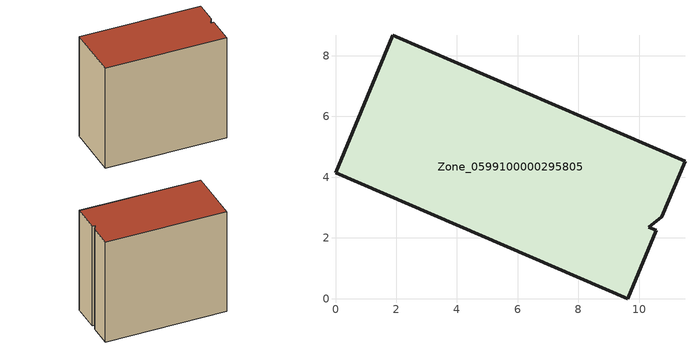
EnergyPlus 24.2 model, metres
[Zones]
Zone_0599100000295805
 floor ground (C_G): 0,4.15 1.89,8.67 11.51,4.53 10.74,2.69 10.31,2.36 10.56,2.25 9.62,0 z0
 wall outside (C_F): 10.56,2.25 10.31,2.36 10.74,2.69 11.51,4.53 1.89,8.67 0,4.15 9.62,0 10.56,2.25 z0:9.51
 roof outside (C_R): 10.74,2.69 11.51,4.53 1.89,8.67 0,4.15 9.62,0 10.56,2.25 10.31,2.36 z9.51
[BUILDING]
Pand.0599100000295805: North Axis=0; Terrain=City; Loads Convergence Tolerance Value=0.04; Temperature Convergence Tolerance Value=0.4; Solar Distribution=FullExterior; Maximum Number of Warmup Days=25; Minimum Number of Warmup Days=1
[Site:Location]
Rotterdam.The.Hague.AP_ZH_NLD Design_Conditions: Latitude=51.96; Longitude=4.45; Time Zone=1; Elevation=-4.5
[SITE:GROUNDTEMPERATURE:BUILDINGSURFACE]
18, 18, 18, 18, 18, 18, 18, 18, 18, 18, 18, 18
[MATERIAL] Thermal Absorptance=0.9; Solar Absorptance=0.7; Visible Absorptance=0.7
Name | Roughness | Thickness | Conductivity | Density | Specific Heat
G.TI.1946 | MediumSmooth | 0.15 | 1 | 540 | 1210
F.TI.1946 | Rough | 0.3 | 0.857143 | 1920 | 840
R.TI.1946 | MediumRough | 0.2 | 0.1 | 1500 | 1000
[CONSTRUCTION]
C_G: G.TI.1946
C_F: F.TI.1946
C_R: R.TI.1946
[ZONE]
Zone_0599100000295805: Type=1; Multiplier=1; Ceiling Height=Autocalculate; Volume=Autocalculate; Floor Area=autocalculate; Part of Total Floor Area=Yes
[ZONEINFILTRATION:DESIGNFLOWRATE]
Infil_Zone_0599100000295805: Zone or ZoneList or Space or SpaceList=Zone_0599100000295805; Schedule=AlwaysOn; Design Flow Rate Calculation Method=Flow/Area; Flow Rate per Floor Area=0.003; Constant Term Coefficient=1; Temperature Term Coefficient=0; Velocity Term Coefficient=0; Velocity Squared Term Coefficient=0
[HVACTEMPLATE:ZONE:IDEALLOADSAIRSYSTEM]
Zone_0599100000295805: Maximum Heating Supply Air Temperature=50; Minimum Cooling Supply Air Temperature=13; Maximum Heating Supply Air Humidity Ratio=0.0156; Minimum Cooling Supply Air Humidity Ratio=0.0077; Heating Limit=NoLimit; Cooling Limit=NoLimit; Dehumidification Control Type=ConstantSensibleHeatRatio; Cooling Sensible Heat Ratio=0.7; Dehumidification Setpoint=60; Humidification Control Type=None; Humidification Setpoint=30; Outdoor Air Method=None; Outdoor Air Flow Rate per Person=0.00944; Outdoor Air Flow Rate per Zone Floor Area=0; Outdoor Air Flow Rate per Zone=0; Demand Controlled Ventilation Type=None; Outdoor Air Economizer Type=NoEconomizer; Heat Recovery Type=None; Sensible Heat Recovery Effectiveness=0.7; Latent Heat Recovery Effectiveness=0.65
[ZONECONTROL:THERMOSTAT]
ThermostatControl_Zone_0599100000295805: Zone or ZoneList=Zone_0599100000295805; Control Type Schedule=DualSetpointControlType; Control 1=Thermostat_Zone_0599100000295805; Temperature Difference Between Cutout And Setpoint=0
[THERMOSTATSETPOINT:DUALSETPOINT]
Thermostat_Zone_0599100000295805: Heating Setpoint Temperature Schedule=HeatingSetpoint_Zone_0599100000295805; Cooling Setpoint Temperature Schedule=CoolingSetpoint_Zone_0599100000295805
[SCHEDULE:COMPACT]
HeatingSetpoint_Zone_0599100000295805: Through: 12/31, For: AllDays, Until: 24:00, 21
CoolingSetpoint_Zone_0599100000295805: Through: 12/31, For: AllDays, Until: 24:00, 24
DualSetpointControlType: Through: 12/31, For: AllDays, Until: 24:00, 4
AlwaysOn: Through: 12/31, For: AllDays, Until: 24:00, 1
